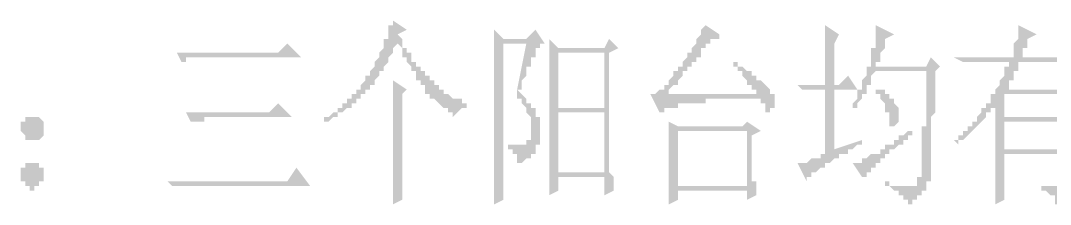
# Model space of a CAD drawing. Header units: inches. Extents: x 11 to 286, y 6 to 196.
# Drawn here: x 121.72 to 131.21, y 65.8 to 67.49 of the extents above; entities that cross this region are included whole.
import ezdxf

# ---------------------------------------------------------------- set-up
doc = ezdxf.new("R2010")
doc.units = ezdxf.units.IN
doc.header["$MEASUREMENT"] = 0
doc.layers.add('PDF_实体填充', color=7, linetype='Continuous', true_color=0xffffff)

msp = doc.modelspace()

# ---------------------------------------------------------------- hatches: boundary and pattern name
at = {"layer": 'PDF_实体填充', "transparency": 33554559}
h = msp.add_hatch(color=7, dxfattribs=at)
h.paths.add_polyline_path([(125.1514, 65.8001), (125.1514, 65.8001), (125.1514, 65.8424), (125.1514, 65.8848), (125.1514, 65.8848), (125.1514, 65.9271), (125.1514, 65.9271), (125.1514, 65.9694), (125.1514, 65.9694), (125.1514, 66.0118), (125.1514, 66.0118), (125.1514, 66.0541), (125.1514, 66.0541), (125.1514, 66.0541), (125.1514, 66.0964), (125.1514, 66.0964), (125.1514, 66.0964), (125.1514, 66.1388), (125.1514, 66.1388), (125.1514, 66.1388), (125.1514, 66.1811), (125.1514, 66.1811), (125.1514, 66.1811), (125.1514, 66.6468), (125.1514, 66.6891), (125.1514, 66.6891), (125.1514, 66.6891), (125.1514, 66.7314), (125.1514, 66.7314), (125.1514, 66.7738), (125.1514, 66.7738), (125.1514, 66.7738), (125.1514, 66.8161), (125.1514, 66.8161), (125.1514, 66.8584), (125.1514, 66.8584), (125.1514, 66.9008), (125.1514, 66.9008), (125.1514, 66.9431), (125.1514, 66.9431), (125.1514, 66.9431), (125.2784, 66.8584), (125.2361, 66.8161), (125.2361, 66.0964), (125.2361, 66.0964), (125.2361, 66.0964), (125.2361, 66.0541), (125.2361, 66.0541), (125.2361, 66.0118), (125.2361, 66.0118), (125.2361, 66.0118), (125.2361, 65.9694), (125.2361, 65.9694), (125.2361, 65.9271), (125.2361, 65.9271), (125.2361, 65.8848), (125.2361, 65.8848), (125.2361, 65.8424), (125.1514, 65.8001)], flags=0)
h.paths.add_polyline_path([(125.2784, 67.4088), (125.1938, 67.3664), (125.2361, 67.3241), (125.2361, 67.3241), (125.2361, 67.2818), (125.2361, 67.2818), (125.2361, 67.2394), (125.2784, 67.2394), (125.2784, 67.2394), (125.2784, 67.1971), (125.2784, 67.1971), (125.3208, 67.1971), (125.3208, 67.1548), (125.3208, 67.1548), (125.3208, 67.1548), (125.3208, 67.1124), (125.3631, 67.1124), (125.3631, 67.1124), (125.3631, 67.0701), (125.3631, 67.0701), (125.4054, 67.0701), (125.4054, 67.0278), (125.4054, 67.0278), (125.4054, 67.0278), (125.4478, 67.0278), (125.4478, 66.9854), (125.4478, 66.9854), (125.4478, 66.9854), (125.4901, 66.9854), (125.4901, 66.9431), (125.4901, 66.9431), (125.4901, 66.9431), (125.5324, 66.9431), (125.5324, 66.9008), (125.5324, 66.9008), (125.5324, 66.9008), (125.5748, 66.9008), (125.5748, 66.8584), (125.5748, 66.8584), (125.6171, 66.8584), (125.6171, 66.8584), (125.6171, 66.8161), (125.6594, 66.8161), (125.6594, 66.8161), (125.6594, 66.8161), (125.6594, 66.8161), (125.7018, 66.7738), (125.7018, 66.7738), (125.7018, 66.7738), (125.7441, 66.7738), (125.7441, 66.7738), (125.7441, 66.7738), (125.7864, 66.7738), (125.7864, 66.7738), (125.7864, 66.7314), (125.7864, 66.7314), (125.8288, 66.7314), (125.8288, 66.7314), (125.8288, 66.7314), (125.8288, 66.7314), (125.8288, 66.6891), (125.8288, 66.6891), (125.8288, 66.6891), (125.7864, 66.6891), (125.7864, 66.6891), (125.7864, 66.6891), (125.7864, 66.6891), (125.7441, 66.6468), (125.7441, 66.6468), (125.7441, 66.6468), (125.7441, 66.6468), (125.7018, 66.6044), (125.7018, 66.6044), (125.7018, 66.6044), (125.7018, 66.6468), (125.6594, 66.6468), (125.6594, 66.6468), (125.6594, 66.6468), (125.6594, 66.6891), (125.6171, 66.6891), (125.6171, 66.6891), (125.6171, 66.6891), (125.5748, 66.7314), (125.5748, 66.7314), (125.5748, 66.7314), (125.5748, 66.7314), (125.5324, 66.7738), (125.5324, 66.7738), (125.5324, 66.7738), (125.4901, 66.7738), (125.4901, 66.8161), (125.4901, 66.8161), (125.4901, 66.8161), (125.4478, 66.8161), (125.4478, 66.8584), (125.4478, 66.8584), (125.4478, 66.8584), (125.4478, 66.9008), (125.4054, 66.9008), (125.4054, 66.9008), (125.4054, 66.9008), (125.4054, 66.9431), (125.4054, 66.9431), (125.3631, 66.9431), (125.3631, 66.9854), (125.3631, 66.9854), (125.3631, 66.9854), (125.3631, 67.0278), (125.3208, 67.0278), (125.3208, 67.0278), (125.3208, 67.0701), (125.3208, 67.0701), (125.3208, 67.0701), (125.2784, 67.1124), (125.2784, 67.1124), (125.2784, 67.1124), (125.2784, 67.1548), (125.2784, 67.1548), (125.2361, 67.1548), (125.2361, 67.1971), (125.2361, 67.1971), (125.2361, 67.2394), (125.2361, 67.2394), (125.1938, 67.2818), (125.1938, 67.2818), (125.1938, 67.2818), (125.1938, 67.2818), (125.1938, 67.2818), (125.1938, 67.2818), (125.1514, 67.2394), (125.1514, 67.2394), (125.1514, 67.1971), (125.1514, 67.1971), (125.1514, 67.1971), (125.1091, 67.1548), (125.1091, 67.1548), (125.1091, 67.1548), (125.1091, 67.1124), (125.1091, 67.1124), (125.0668, 67.0701), (125.0668, 67.0701), (125.0668, 67.0701), (125.0668, 67.0278), (125.0244, 67.0278), (125.0244, 67.0278), (125.0244, 66.9854), (125.0244, 66.9854), (125.0244, 66.9854), (124.9821, 66.9431), (124.9821, 66.9431), (124.9821, 66.9431), (124.9821, 66.9431), (124.9821, 66.9008), (124.9398, 66.9008), (124.9398, 66.9008), (124.9398, 66.8584), (124.9398, 66.8584), (124.8974, 66.8584), (124.8974, 66.8584), (124.8974, 66.8584), (124.8974, 66.8161), (124.8974, 66.8161), (124.8551, 66.8161), (124.8551, 66.8161), (124.8551, 66.7738), (124.8551, 66.7738), (124.8128, 66.7738), (124.8128, 66.7738), (124.8128, 66.7314), (124.8128, 66.7314), (124.7704, 66.7314), (124.7704, 66.7314), (124.7704, 66.6891), (124.7704, 66.6891), (124.7281, 66.6891), (124.7281, 66.6891), (124.7281, 66.6891), (124.6858, 66.6468), (124.6858, 66.6468), (124.6858, 66.6468), (124.6434, 66.6468), (124.6434, 66.6044), (124.6434, 66.6044), (124.6011, 66.6044), (124.6011, 66.6044), (124.6011, 66.6044), (124.5588, 66.5621), (124.5588, 66.5621), (124.5588, 66.5621), (124.5164, 66.5621), (124.5164, 66.5621), (124.5164, 66.5621), (124.5164, 66.6044), (124.5588, 66.6044), (124.5588, 66.6044), (124.5588, 66.6044), (124.5588, 66.6044), (124.6011, 66.6468), (124.6011, 66.6468), (124.6011, 66.6468), (124.6434, 66.6468), (124.6434, 66.6891), (124.6434, 66.6891), (124.6858, 66.6891), (124.6858, 66.6891), (124.6858, 66.6891), (124.6858, 66.7314), (124.7281, 66.7314), (124.7281, 66.7314), (124.7281, 66.7738), (124.7281, 66.7738), (124.7704, 66.7738), (124.7704, 66.7738), (124.7704, 66.8161), (124.7704, 66.8161), (124.8128, 66.8161), (124.8128, 66.8161), (124.8128, 66.8584), (124.8128, 66.8584), (124.8551, 66.8584), (124.8551, 66.9008), (124.8551, 66.9008), (124.8551, 66.9008), (124.8974, 66.9431), (124.8974, 66.9431), (124.8974, 66.9431), (124.8974, 66.9854), (124.8974, 66.9854), (124.9398, 66.9854), (124.9398, 67.0278), (124.9398, 67.0278), (124.9398, 67.0278), (124.9821, 67.0701), (124.9821, 67.0701), (124.9821, 67.1124), (124.9821, 67.1124), (124.9821, 67.1124), (125.0244, 67.1548), (125.0244, 67.1548), (125.0244, 67.1548), (125.0244, 67.1971), (125.0244, 67.1971), (125.0668, 67.2394), (125.0668, 67.2394), (125.0668, 67.2394), (125.0668, 67.2818), (125.0668, 67.2818), (125.0668, 67.2818), (125.0668, 67.3241), (125.1091, 67.3241), (125.1091, 67.3664), (125.1091, 67.3664), (125.1091, 67.3664), (125.1091, 67.4088), (125.1091, 67.4088), (125.1091, 67.4088), (125.1091, 67.4511), (125.1514, 67.4511), (125.1514, 67.4511), (125.1514, 67.4934), (125.2784, 67.4088), (125.2784, 67.4088)], flags=0)
h = msp.add_hatch(color=7, dxfattribs=at)
h.paths.add_polyline_path([(127.7761, 66.4774), (127.7761, 65.9694), (128.4111, 65.9694), (128.4111, 66.4774), (127.7761, 66.4774)], flags=0)
h.paths.add_polyline_path([(127.6491, 66.8161), (128.4958, 66.8161), (128.4958, 66.8584), (128.4958, 66.8584), (128.4534, 66.8584), (128.4534, 66.8584), (128.4534, 66.9008), (128.4534, 66.9008), (128.4534, 66.9008), (128.4111, 66.9008), (128.4111, 66.9431), (128.4111, 66.9431), (128.4111, 66.9431), (128.3688, 66.9854), (128.3688, 66.9854), (128.3688, 66.9854), (128.3688, 67.0278), (128.3264, 67.0278), (128.3264, 67.0278), (128.3264, 67.0701), (128.2841, 67.0701), (128.2841, 67.0701), (128.2841, 67.1124), (128.2841, 67.1124), (128.2841, 67.1124), (128.2841, 67.1124), (128.3264, 67.1124), (128.3264, 67.0701), (128.3688, 67.0701), (128.3688, 67.0701), (128.3688, 67.0701), (128.4111, 67.0278), (128.4111, 67.0278), (128.4111, 67.0278), (128.4534, 67.0278), (128.4534, 66.9854), (128.4534, 66.9854), (128.4958, 66.9854), (128.4958, 66.9854), (128.4958, 66.9854), (128.4958, 66.9431), (128.5381, 66.9431), (128.5381, 66.9431), (128.5381, 66.9431), (128.5381, 66.9431), (128.5804, 66.9008), (128.5804, 66.9008), (128.5804, 66.9008), (128.5804, 66.9008), (128.5804, 66.9008), (128.6228, 66.8584), (128.6228, 66.8584), (128.6228, 66.8584), (128.6228, 66.8161), (128.6651, 66.8161), (128.6651, 66.8161), (128.6651, 66.7738), (128.6651, 66.7738), (128.6651, 66.7738), (128.6651, 66.7738), (128.6651, 66.7314), (128.6651, 66.7314), (128.6651, 66.7314), (128.6651, 66.6891), (128.6651, 66.6891), (128.6228, 66.6891), (128.6228, 66.6468), (128.6228, 66.6468), (128.6228, 66.6468), (128.6228, 66.6468), (128.5804, 66.6468), (128.5804, 66.6891), (128.5804, 66.6891), (128.5804, 66.6891), (128.5804, 66.7314), (128.5381, 66.7314), (128.5381, 66.7314), (128.5381, 66.7738), (128.5381, 66.7738), (128.5381, 66.7738), (128.5381, 66.7738), (128.4958, 66.7738), (128.4958, 66.7738), (128.4958, 66.7738), (128.4534, 66.7738), (128.4534, 66.7738), (128.4534, 66.7738), (128.4111, 66.7738), (128.4111, 66.7738), (128.4111, 66.7738), (128.3688, 66.7738), (128.3688, 66.7738), (128.3688, 66.7738), (128.3264, 66.7738), (128.3264, 66.7738), (128.3264, 66.7738), (128.2841, 66.7738), (128.2841, 66.7738), (128.2841, 66.7738), (128.2418, 66.7738), (128.2418, 66.7738), (128.2418, 66.7738), (128.1994, 66.7738), (128.1994, 66.7738), (128.1994, 66.7738), (128.1571, 66.7738), (128.1571, 66.7738), (128.1148, 66.7738), (128.1148, 66.7738), (128.1148, 66.7738), (128.0724, 66.7738), (128.0724, 66.7738), (128.0724, 66.7738), (128.0301, 66.7738), (128.0301, 66.7738), (128.0301, 66.7314), (127.9878, 66.7314), (127.9878, 66.7314), (127.9878, 66.7314), (127.9454, 66.7314), (127.9454, 66.7314), (127.9031, 66.7314), (127.9031, 66.7314), (127.8608, 66.7314), (127.8608, 66.7314), (127.8184, 66.7314), (127.8184, 66.7314), (127.8184, 66.7314), (127.7761, 66.7314), (127.7761, 66.6891), (127.7761, 66.6891), (127.7338, 66.6891), (127.7338, 66.6891), (127.7338, 66.6891), (127.6914, 66.6891), (127.6914, 66.6891), (127.6914, 66.6891), (127.6914, 66.6891), (127.6491, 66.6891), (127.6491, 66.6468), (127.6491, 66.6468), (127.6491, 66.6468), (127.6068, 66.6468), (127.6068, 66.6468), (127.6068, 66.6468), (127.5221, 66.8161), (127.5644, 66.8161), (127.5644, 66.8161), (127.5644, 66.8161), (127.5644, 66.8161), (127.6068, 66.8584), (127.6068, 66.8584), (127.6068, 66.8584), (127.6491, 66.8584), (127.6491, 66.9008), (127.6491, 66.9008), (127.6491, 66.9008), (127.6491, 66.9008), (127.6914, 66.9008), (127.6914, 66.9431), (127.6914, 66.9431), (127.6914, 66.9431), (127.6914, 66.9431), (127.7338, 66.9854), (127.7338, 66.9854), (127.7338, 66.9854), (127.7338, 67.0278), (127.7761, 67.0278), (127.7761, 67.0278), (127.7761, 67.0701), (127.7761, 67.0701), (127.8184, 67.0701), (127.8184, 67.1124), (127.8184, 67.1124), (127.8184, 67.1124), (127.8608, 67.1548), (127.8608, 67.1548), (127.8608, 67.1971), (127.9031, 67.1971), (127.9031, 67.2394), (127.9031, 67.2394), (127.9031, 67.2394), (127.9454, 67.2818), (127.9454, 67.2818), (127.9454, 67.3241), (127.9454, 67.3241), (127.9454, 67.3241), (127.9878, 67.3664), (127.9878, 67.3664), (127.9878, 67.3664), (127.9878, 67.4088), (127.9878, 67.4088), (127.9878, 67.4088), (128.0301, 67.4511), (128.0301, 67.4511), (128.0301, 67.4511), (128.0301, 67.4511), (128.1571, 67.3664), (128.1571, 67.3241), (128.1148, 67.3241), (128.1148, 67.3241), (128.1148, 67.3241), (128.0724, 67.3241), (128.0724, 67.3241), (128.0724, 67.2818), (128.0724, 67.2818), (128.0301, 67.2818), (128.0301, 67.2818), (128.0301, 67.2818), (128.0301, 67.2818), (128.0301, 67.2394), (128.0301, 67.2394), (128.0301, 67.2394), (128.0301, 67.2394), (128.0301, 67.2394), (127.9878, 67.2394), (127.9878, 67.1971), (127.9878, 67.1971), (127.9878, 67.1971), (127.9878, 67.1971), (127.9878, 67.1548), (127.9454, 67.1548), (127.9454, 67.1548), (127.9454, 67.1548), (127.9454, 67.1124), (127.9031, 67.1124), (127.9031, 67.1124), (127.9031, 67.0701), (127.9031, 67.0701), (127.8608, 67.0701), (127.8608, 67.0278), (127.8608, 67.0278), (127.8184, 67.0278), (127.8184, 66.9854), (127.8184, 66.9854), (127.7761, 66.9431), (127.7761, 66.9431), (127.7761, 66.9008), (127.7338, 66.9008), (127.7338, 66.9008), (127.6914, 66.8584), (127.6914, 66.8584), (127.6914, 66.8161), (127.6491, 66.8161), (127.6491, 66.8161)], flags=0)
h.paths.add_polyline_path([(127.6914, 65.8001), (127.6914, 65.8424), (127.6914, 65.8424), (127.6914, 65.8424), (127.6914, 65.8848), (127.6914, 65.8848), (127.6914, 65.9271), (127.6914, 65.9271), (127.6914, 65.9271), (127.6914, 65.9694), (127.6914, 65.9694), (127.6914, 66.0118), (127.6914, 66.0118), (127.6914, 66.0118), (127.6914, 66.0541), (127.6914, 66.0541), (127.6914, 66.0964), (127.6914, 66.0964), (127.6914, 66.1388), (127.6914, 66.1388), (127.6914, 66.1811), (127.6914, 66.1811), (127.6914, 66.1811), (127.6914, 66.2234), (127.6914, 66.2234), (127.6914, 66.2658), (127.6914, 66.2658), (127.6914, 66.3081), (127.6914, 66.3081), (127.6914, 66.3504), (127.6914, 66.3504), (127.6914, 66.3928), (127.6914, 66.3928), (127.6914, 66.3928), (127.6914, 66.4351), (127.6914, 66.4351), (127.6914, 66.4774), (127.6914, 66.4774), (127.6914, 66.4774), (127.6914, 66.5198), (127.6914, 66.5198), (127.6914, 66.5621), (127.6914, 66.5621), (127.6914, 66.5621), (127.7761, 66.5198), (128.3688, 66.5198), (128.4111, 66.5621), (128.5381, 66.4774), (128.4534, 66.4351), (128.4534, 66.0541), (128.4534, 66.0541), (128.4534, 66.0541), (128.4534, 66.0118), (128.4534, 66.0118), (128.4958, 66.0118), (128.4958, 65.9694), (128.4958, 65.9694), (128.4958, 65.9271), (128.4958, 65.9271), (128.4958, 65.8848), (128.4958, 65.8848), (128.4111, 65.8424), (128.4111, 65.9271), (127.7761, 65.9271), (127.7761, 65.8424), (127.6914, 65.8001), (127.6914, 65.8001)], flags=0)
h = msp.add_hatch(color=7, dxfattribs=at)
h.paths.add_polyline_path([(129.7658, 67.3664), (129.6811, 67.3241), (129.6811, 67.2818), (129.6811, 67.2818), (129.6811, 67.2818), (129.6811, 67.2394), (129.6811, 67.2394), (129.6388, 67.1971), (129.6388, 67.1971), (129.6388, 67.1971), (129.6388, 67.1548), (129.6388, 67.1548), (129.6388, 67.1124), (129.6388, 67.1124), (129.5964, 67.1124), (129.5964, 67.0701), (130.0621, 67.0701), (130.1044, 67.1548), (130.1891, 67.0701), (130.1468, 67.0278), (130.1468, 66.9854), (130.1468, 66.9431), (130.1468, 66.9431), (130.1468, 66.9008), (130.1468, 66.8584), (130.1468, 66.8584), (130.1468, 66.8161), (130.1468, 66.7738), (130.1468, 66.7738), (130.1468, 66.7314), (130.1468, 66.6891), (130.1468, 66.6891), (130.1468, 66.6468), (130.1468, 66.6468), (130.1044, 66.6044), (130.1044, 66.5621), (130.1044, 66.5621), (130.1044, 66.5198), (130.1044, 66.5198), (130.1044, 66.4774), (130.1044, 66.4774), (130.1044, 66.4351), (130.1044, 66.4351), (130.1044, 66.3928), (130.1044, 66.3928), (130.1044, 66.3928), (130.1044, 66.3504), (130.1044, 66.3504), (130.1044, 66.3081), (130.1044, 66.3081), (130.1044, 66.3081), (130.1044, 66.2658), (130.1044, 66.2658), (130.1044, 66.2234), (130.1044, 66.2234), (130.1044, 66.2234), (130.1044, 66.2234), (130.1044, 66.1811), (130.1044, 66.1811), (130.1044, 66.1811), (130.1044, 66.1388), (130.1044, 66.1388), (130.1044, 66.1388), (130.1044, 66.1388), (130.1044, 66.1388), (130.1044, 66.0964), (130.1044, 66.0964), (130.1044, 66.0964), (130.1044, 66.0964), (130.1044, 66.0964), (130.1044, 66.0964), (130.1044, 66.0541), (130.1044, 66.0541), (130.1044, 66.0118), (130.0621, 66.0118), (130.0621, 66.0118), (130.0621, 65.9694), (130.0621, 65.9694), (130.0621, 65.9271), (130.0621, 65.9271), (130.0621, 65.9271), (130.0198, 65.9271), (130.0198, 65.8848), (130.0198, 65.8848), (130.0198, 65.8848), (129.9774, 65.8848), (129.9774, 65.8424), (129.9774, 65.8424), (129.9774, 65.8424), (129.9351, 65.8424), (129.9351, 65.8001), (129.9351, 65.8001), (129.8928, 65.8001), (129.8928, 65.8001), (129.8928, 65.8001), (129.8928, 65.8001), (129.8928, 65.8001), (129.8928, 65.8424), (129.8928, 65.8424), (129.8504, 65.8424), (129.8504, 65.8424), (129.8504, 65.8848), (129.8504, 65.8848), (129.8504, 65.8848), (129.8081, 65.8848), (129.8081, 65.9271), (129.8081, 65.9271), (129.7658, 65.9271), (129.7658, 65.9271), (129.7658, 65.9271), (129.7234, 65.9694), (129.7234, 65.9694), (129.6811, 65.9694), (129.6811, 65.9694), (129.6811, 66.0118), (129.7234, 66.0118), (129.7234, 66.0118), (129.7234, 65.9694), (129.7658, 65.9694), (129.7658, 65.9694), (129.8081, 65.9694), (129.8081, 65.9694), (129.8081, 65.9694), (129.8504, 65.9694), (129.8504, 65.9694), (129.8504, 65.9694), (129.8928, 65.9694), (129.8928, 65.9694), (129.8928, 65.9694), (129.8928, 65.9694), (129.9351, 65.9694), (129.9351, 65.9694), (129.9351, 65.9694), (129.9351, 65.9694), (129.9351, 65.9694), (129.9774, 65.9694), (129.9774, 66.0118), (129.9774, 66.0118), (129.9774, 66.0118), (129.9774, 66.0118), (129.9774, 66.0541), (130.0198, 66.0541), (130.0198, 66.0541), (130.0198, 66.0964), (130.0198, 66.0964), (130.0198, 66.1388), (130.0198, 66.1388), (130.0198, 66.1811), (130.0198, 66.1811), (130.0198, 66.1811), (130.0198, 66.2234), (130.0198, 66.2234), (130.0198, 66.2234), (130.0198, 66.2234), (130.0198, 66.2658), (130.0198, 66.2658), (130.0198, 66.2658), (130.0198, 66.2658), (130.0198, 66.3081), (130.0198, 66.3081), (130.0198, 66.3081), (130.0198, 66.3504), (130.0198, 66.3504), (130.0198, 66.3504), (130.0198, 66.3928), (130.0198, 66.3928), (130.0198, 66.3928), (130.0198, 66.4351), (130.0198, 66.4351), (130.0198, 66.4774), (130.0198, 66.4774), (130.0198, 66.4774), (130.0198, 66.5198), (130.0621, 66.5198), (130.0621, 66.5621), (130.0621, 66.5621), (130.0621, 66.6044), (130.0621, 66.6044), (130.0621, 66.6468), (130.0621, 66.6468), (130.0621, 66.6891), (130.0621, 66.6891), (130.0621, 66.7314), (130.0621, 66.7314), (130.0621, 66.7738), (130.0621, 66.7738), (130.0621, 66.8161), (130.0621, 66.8161), (130.0621, 66.8584), (130.0621, 66.9008), (130.0621, 66.9008), (130.0621, 66.9431), (130.0621, 66.9431), (130.0621, 66.9854), (130.0621, 67.0278), (130.0621, 67.0278), (130.0621, 67.0278), (129.5964, 67.0278), (129.5964, 67.0278), (129.5964, 67.0278), (129.5541, 66.9854), (129.5541, 66.9854), (129.5541, 66.9431), (129.5541, 66.9431), (129.5541, 66.9431), (129.5541, 66.9008), (129.5118, 66.9008), (129.5118, 66.8584), (129.5118, 66.8584), (129.5118, 66.8584), (129.5118, 66.8161), (129.4694, 66.8161), (129.4694, 66.8161), (129.4694, 66.7738), (129.4694, 66.7738), (129.4694, 66.7738), (129.4271, 66.7314), (129.4271, 66.7314), (129.4271, 66.7314), (129.4271, 66.6891), (129.4271, 66.6891), (129.3848, 66.6891), (129.3848, 66.6891), (129.3848, 66.6891), (129.3848, 66.6891), (129.3848, 66.6891), (129.3848, 66.7314), (129.3848, 66.7314), (129.3848, 66.7314), (129.4271, 66.7738), (129.4271, 66.7738), (129.4271, 66.8161), (129.4271, 66.8161), (129.4271, 66.8161), (129.4271, 66.8584), (129.4694, 66.8584), (129.4694, 66.8584), (129.4694, 66.9008), (129.4694, 66.9008), (129.4694, 66.9431), (129.4694, 66.9431), (129.4694, 66.9431), (129.5118, 66.9854), (129.5118, 66.9854), (129.5118, 66.9854), (129.5118, 67.0278), (129.5118, 67.0278), (129.5118, 67.0701), (129.5118, 67.0701), (129.5541, 67.0701), (129.5541, 67.1124), (129.5541, 67.1124), (129.5541, 67.1548), (129.5541, 67.1548), (129.5541, 67.1971), (129.5541, 67.1971), (129.5541, 67.1971), (129.5541, 67.2394), (129.5964, 67.2394), (129.5964, 67.2818), (129.5964, 67.2818), (129.5964, 67.3241), (129.5964, 67.3241), (129.5964, 67.3241), (129.5964, 67.3664), (129.5964, 67.3664), (129.5964, 67.4088), (129.5964, 67.4088), (129.5964, 67.4088), (129.5964, 67.4511), (129.5964, 67.4511), (129.5964, 67.4511), (129.7658, 67.3664)], flags=0)
h.paths.add_polyline_path([(129.5964, 66.8584), (129.6388, 66.8584), (129.6388, 66.8584), (129.6811, 66.8584), (129.6811, 66.8161), (129.6811, 66.8161), (129.7234, 66.8161), (129.7234, 66.8161), (129.7234, 66.7738), (129.7234, 66.7738), (129.7658, 66.7738), (129.7658, 66.7738), (129.7658, 66.7314), (129.7658, 66.7314), (129.7658, 66.7314), (129.7658, 66.7314), (129.8081, 66.6891), (129.8081, 66.6891), (129.8081, 66.6891), (129.8081, 66.6468), (129.8081, 66.6468), (129.8081, 66.6468), (129.8081, 66.6468), (129.8081, 66.6044), (129.8081, 66.6044), (129.8081, 66.5621), (129.8081, 66.5621), (129.8081, 66.5621), (129.7658, 66.5198), (129.7658, 66.5198), (129.7658, 66.5198), (129.7658, 66.5198), (129.7658, 66.5198), (129.7234, 66.5198), (129.7234, 66.5198), (129.7234, 66.5621), (129.7234, 66.5621), (129.7234, 66.6044), (129.7234, 66.6044), (129.7234, 66.6044), (129.7234, 66.6468), (129.7234, 66.6468), (129.6811, 66.6468), (129.6811, 66.6891), (129.6811, 66.6891), (129.6811, 66.6891), (129.6811, 66.7314), (129.6811, 66.7314), (129.6388, 66.7738), (129.6388, 66.7738), (129.6388, 66.7738), (129.6388, 66.8161), (129.5964, 66.8161), (129.5964, 66.8584), (129.5964, 66.8584), (129.5964, 66.8584)], flags=0)
h.paths.add_polyline_path([(129.9351, 66.4774), (129.9351, 66.4774), (129.9351, 66.4351), (129.9351, 66.4351), (129.8928, 66.4351), (129.8928, 66.4351), (129.8928, 66.4351), (129.8928, 66.3928), (129.8504, 66.3928), (129.8504, 66.3928), (129.8504, 66.3928), (129.8504, 66.3504), (129.8081, 66.3504), (129.8081, 66.3504), (129.8081, 66.3504), (129.7658, 66.3081), (129.7658, 66.3081), (129.7658, 66.3081), (129.7234, 66.3081), (129.7234, 66.2658), (129.7234, 66.2658), (129.6811, 66.2658), (129.6811, 66.2658), (129.6811, 66.2658), (129.6811, 66.2234), (129.6388, 66.2234), (129.6388, 66.2234), (129.6388, 66.1811), (129.5964, 66.1811), (129.5964, 66.1811), (129.5964, 66.1388), (129.5541, 66.1388), (129.5541, 66.1388), (129.5541, 66.1388), (129.5541, 66.0964), (129.5118, 66.0964), (129.5118, 66.0964), (129.5118, 66.0964), (129.5118, 66.0541), (129.5118, 66.0541), (129.4694, 66.0541), (129.4694, 66.0541), (129.4694, 66.0541), (129.3848, 66.1811), (129.3848, 66.1811), (129.4271, 66.1811), (129.4271, 66.1811), (129.4271, 66.1811), (129.4694, 66.1811), (129.4694, 66.1811), (129.4694, 66.2234), (129.4694, 66.2234), (129.5118, 66.2234), (129.5118, 66.2234), (129.5118, 66.2234), (129.5541, 66.2658), (129.5541, 66.2658), (129.5964, 66.2658), (129.5964, 66.2658), (129.5964, 66.2658), (129.6388, 66.2658), (129.6388, 66.3081), (129.6388, 66.3081), (129.6388, 66.3081), (129.6811, 66.3081), (129.6811, 66.3081), (129.6811, 66.3081), (129.6811, 66.3504), (129.7234, 66.3504), (129.7234, 66.3504), (129.7234, 66.3504), (129.7658, 66.3504), (129.7658, 66.3928), (129.7658, 66.3928), (129.7658, 66.3928), (129.8081, 66.3928), (129.8081, 66.3928), (129.8081, 66.4351), (129.8504, 66.4351), (129.8504, 66.4351), (129.8504, 66.4351), (129.8928, 66.4774), (129.8928, 66.4774), (129.9351, 66.4774), (129.9351, 66.4774), (129.9351, 66.5198), (129.9351, 66.4774)], flags=0)
h.paths.add_polyline_path([(129.2154, 66.3081), (129.4694, 66.3928), (129.4694, 66.3504), (129.4271, 66.3504), (129.4271, 66.3504), (129.4271, 66.3504), (129.3848, 66.3081), (129.3848, 66.3081), (129.3848, 66.3081), (129.3424, 66.3081), (129.3424, 66.3081), (129.3424, 66.2658), (129.3001, 66.2658), (129.3001, 66.2658), (129.3001, 66.2658), (129.2578, 66.2658), (129.2578, 66.2234), (129.2578, 66.2234), (129.2154, 66.2234), (129.2154, 66.2234), (129.2154, 66.2234), (129.2154, 66.2234), (129.1731, 66.1811), (129.1731, 66.1811), (129.1731, 66.1811), (129.1308, 66.1811), (129.1308, 66.1811), (129.1308, 66.1811), (129.1308, 66.1388), (129.0884, 66.1388), (129.0884, 66.1388), (129.0884, 66.1388), (129.0461, 66.0964), (129.0461, 66.0964), (129.0461, 66.0964), (129.0038, 66.0964), (129.0038, 66.0541), (129.0038, 66.0541), (129.0038, 66.0541), (128.9614, 66.0541), (128.9614, 66.0118), (128.9614, 66.0118), (128.8768, 66.1811), (128.9191, 66.1811), (128.9191, 66.1811), (128.9191, 66.1811), (128.9614, 66.1811), (128.9614, 66.1811), (128.9614, 66.1811), (129.0038, 66.2234), (129.0038, 66.2234), (129.0038, 66.2234), (129.0461, 66.2234), (129.0461, 66.2234), (129.0461, 66.2234), (129.0884, 66.2234), (129.0884, 66.2234), (129.0884, 66.2658), (129.1308, 66.2658), (129.1308, 66.2658), (129.1308, 66.2658), (129.1308, 66.8584), (129.0038, 66.8584), (128.9191, 66.8584), (128.8768, 66.9008), (129.1308, 66.9008), (129.1308, 66.9431), (129.1308, 66.9854), (129.1308, 66.9854), (129.1308, 67.0278), (129.1308, 67.0278), (129.1308, 67.0701), (129.1308, 67.0701), (129.1308, 67.1124), (129.1308, 67.1124), (129.1308, 67.1548), (129.1308, 67.1548), (129.1308, 67.1971), (129.1308, 67.1971), (129.1308, 67.2394), (129.1308, 67.2394), (129.1308, 67.2818), (129.1308, 67.2818), (129.1308, 67.3241), (129.1308, 67.3241), (129.1308, 67.3241), (129.1308, 67.3664), (129.1308, 67.3664), (129.1308, 67.3664), (129.1308, 67.4088), (129.1308, 67.4088), (129.1308, 67.4088), (129.1308, 67.4088), (129.1308, 67.4511), (129.1308, 67.4511), (129.1308, 67.4511), (129.2578, 67.3664), (129.2154, 67.2818), (129.2154, 66.9008), (129.2578, 66.9008), (129.3424, 66.9854), (129.4271, 66.8584), (129.2154, 66.8584), (129.2154, 66.3081), (129.2154, 66.3081)], flags=0)
h = msp.add_hatch(color=7, dxfattribs=at)
h.paths.add_polyline_path([(130.7818, 66.8161), (130.7818, 66.6044), (131.2898, 66.6044), (131.2898, 66.8161), (130.7818, 66.8161)], flags=0)
h.paths.add_polyline_path([(130.7818, 66.5621), (130.7818, 66.3081), (131.2898, 66.3081), (131.2898, 66.5621), (130.7818, 66.5621)], flags=0)
h.paths.add_polyline_path([(131.1204, 65.9694), (131.1204, 65.9694), (131.1204, 65.9694), (131.1628, 65.9694), (131.1628, 65.9694), (131.2051, 65.9694), (131.2051, 65.9694), (131.2051, 65.9694), (131.2474, 65.9694), (131.2474, 65.9694), (131.2474, 65.9694), (131.2474, 65.9694), (131.2474, 65.9694), (131.2898, 65.9694), (131.2898, 65.9694), (131.2898, 65.9694), (131.2898, 66.0118), (131.2898, 66.0118), (131.2898, 66.0118), (131.2898, 66.2658), (130.7818, 66.2658), (130.7818, 65.8424), (130.6971, 65.8001), (130.6971, 65.8001), (130.6971, 65.8001), (130.6971, 65.8001), (130.6971, 65.8001), (130.6971, 65.8424), (130.6971, 65.8424), (130.6971, 65.8424), (130.6971, 65.8424), (130.6971, 65.8424), (130.6971, 65.8848), (130.6971, 65.8848), (130.6971, 65.8848), (130.6971, 65.8848), (130.6971, 65.9271), (130.6971, 65.9271), (130.6971, 65.9271), (130.6971, 65.9694), (130.6971, 65.9694), (130.6971, 65.9694), (130.6971, 66.0118), (130.6971, 66.0118), (130.6971, 66.0118), (130.6971, 66.0541), (130.6971, 66.0541), (130.6971, 66.0964), (130.6971, 66.0964), (130.6971, 66.1388), (130.6971, 66.1388), (130.6971, 66.1811), (130.6971, 66.1811), (130.6971, 66.1811), (130.6971, 66.2234), (130.6971, 66.2658), (130.6971, 66.2658), (130.6971, 66.3081), (130.6971, 66.3081), (130.6971, 66.3504), (130.6971, 66.3504), (130.6971, 66.3928), (130.6971, 66.4351), (130.6971, 66.4351), (130.6971, 66.4774), (130.6971, 66.4774), (130.6971, 66.5198), (130.6971, 66.5621), (130.6971, 66.5621), (130.6971, 66.6044), (130.6971, 66.6468), (130.6971, 66.6891), (130.6971, 66.6891), (130.6971, 66.7314), (130.6971, 66.6891), (130.6971, 66.6891), (130.6548, 66.6891), (130.6548, 66.6468), (130.6548, 66.6468), (130.6548, 66.6468), (130.6124, 66.6468), (130.6124, 66.6044), (130.6124, 66.6044), (130.6124, 66.6044), (130.5701, 66.5621), (130.5701, 66.5621), (130.5701, 66.5621), (130.5701, 66.5621), (130.5278, 66.5198), (130.5278, 66.5198), (130.5278, 66.5198), (130.4854, 66.4774), (130.4854, 66.4774), (130.4854, 66.4774), (130.4854, 66.4774), (130.4431, 66.4351), (130.4431, 66.4351), (130.4431, 66.4351), (130.4431, 66.4351), (130.4008, 66.3928), (130.4008, 66.3928), (130.4008, 66.3928), (130.3584, 66.3928), (130.3584, 66.3928), (130.3584, 66.3504), (130.3161, 66.3928), (130.3584, 66.3928), (130.3584, 66.3928), (130.3584, 66.4351), (130.4008, 66.4351), (130.4008, 66.4351), (130.4008, 66.4774), (130.4008, 66.4774), (130.4431, 66.4774), (130.4431, 66.4774), (130.4431, 66.5198), (130.4431, 66.5198), (130.4854, 66.5198), (130.4854, 66.5621), (130.4854, 66.5621), (130.4854, 66.5621), (130.5278, 66.5621), (130.5278, 66.6044), (130.5278, 66.6044), (130.5278, 66.6044), (130.5701, 66.6468), (130.5701, 66.6468), (130.5701, 66.6468), (130.5701, 66.6891), (130.6124, 66.6891), (130.6124, 66.6891), (130.6124, 66.7314), (130.6124, 66.7314), (130.6124, 66.7314), (130.6124, 66.7314), (130.6548, 66.7314), (130.6548, 66.7738), (130.6548, 66.7738), (130.6548, 66.7738), (130.6548, 66.8161), (130.6971, 66.8161), (130.6971, 66.8161), (130.6971, 66.8584), (130.6971, 66.8584), (130.6971, 66.8584), (130.7394, 66.9008), (130.7394, 66.9008), (130.7394, 66.9008), (130.7394, 66.9431), (130.7394, 66.9431), (130.7818, 66.9854), (130.7818, 66.9854), (130.7818, 66.9854), (130.7818, 67.0278), (130.7818, 67.0278), (130.7818, 67.0701), (130.8241, 67.0701), (130.8241, 67.0701), (130.8241, 67.1124), (130.8241, 67.1124), (130.8241, 67.1124), (130.5278, 67.1124), (130.5278, 67.1124), (130.4854, 67.1124), (130.4854, 67.1124), (130.4431, 67.1124), (130.4431, 67.1124), (130.4431, 67.1124), (130.4008, 67.1124), (130.4008, 67.1124), (130.4008, 67.1124), (130.4008, 67.1124), (130.3161, 67.1548), (130.8664, 67.1548), (130.8664, 67.1971), (130.8664, 67.1971), (130.8664, 67.2394), (130.8664, 67.2394), (130.8664, 67.2818), (130.8664, 67.2818), (130.9088, 67.3241), (130.9088, 67.3241), (130.9088, 67.3664), (130.9088, 67.3664), (130.9088, 67.3664), (130.9088, 67.4088), (130.9088, 67.4088), (130.9088, 67.4088), (130.9088, 67.4511), (130.9088, 67.4511), (130.9088, 67.4511), (131.0781, 67.3664), (130.9934, 67.3241), (130.9934, 67.3241), (130.9934, 67.2818), (130.9934, 67.2818), (130.9934, 67.2818), (130.9934, 67.2394), (130.9511, 67.2394), (130.9511, 67.1971), (130.9511, 67.1971), (130.9511, 67.1971), (130.9511, 67.1971), (130.9511, 67.1548), (131.4168, 67.1548), (131.5438, 67.2818), (131.6708, 67.1124), (130.9511, 67.1124), (130.9088, 67.1124), (130.9088, 67.1124), (130.9088, 67.0701), (130.9088, 67.0701), (130.9088, 67.0701), (130.9088, 67.0278), (130.8664, 67.0278), (130.8664, 66.9854), (130.8664, 66.9854), (130.8664, 66.9854), (130.8664, 66.9431), (130.8241, 66.9431), (130.8241, 66.9431), (130.8241, 66.9008), (130.8241, 66.9008), (130.8241, 66.9008), (130.8241, 66.8584), (131.2898, 66.8584), (131.3321, 66.9431), (131.4168, 66.8584), (131.3744, 66.8161), (131.3744, 65.9694), (131.3744, 65.9694), (131.3744, 65.9271), (131.3744, 65.9271), (131.3744, 65.9271), (131.3744, 65.8848), (131.3744, 65.8848), (131.3321, 65.8848), (131.3321, 65.8424), (131.3321, 65.8424), (131.3321, 65.8424), (131.2898, 65.8424), (131.2898, 65.8001), (131.2898, 65.8001), (131.2474, 65.8001), (131.2474, 65.8001), (131.2474, 65.8001), (131.2474, 65.8001), (131.2474, 65.8424), (131.2474, 65.8424), (131.2474, 65.8424), (131.2474, 65.8424), (131.2474, 65.8848), (131.2051, 65.8848), (131.2051, 65.8848), (131.2051, 65.8848), (131.1628, 65.9271), (131.1628, 65.9271), (131.1628, 65.9271), (131.1204, 65.9271), (131.1204, 65.9271), (131.1204, 65.9271), (131.1204, 65.9694), (131.1204, 65.9694)], flags=0)
h = msp.add_hatch(color=7, dxfattribs=at)
h.paths.add_polyline_path([(126.6754, 67.1971), (126.6754, 66.6891), (127.0988, 66.6891), (127.0988, 67.1971), (126.6754, 67.1971)], flags=0)
h.paths.add_polyline_path([(126.6754, 66.6468), (126.6754, 66.0964), (127.0988, 66.0964), (127.0988, 66.6468), (126.6754, 66.6468)], flags=0)
h.paths.add_polyline_path([(126.6754, 66.0541), (126.6754, 65.9271), (126.5908, 65.8848), (126.5908, 65.8848), (126.5908, 65.8848), (126.5908, 65.8848), (126.5908, 65.8848), (126.5908, 65.9271), (126.5908, 65.9271), (126.5908, 65.9271), (126.5908, 65.9271), (126.5908, 65.9694), (126.5908, 65.9694), (126.5908, 65.9694), (126.5908, 66.0118), (126.5908, 66.0118), (126.5908, 66.0118), (126.5908, 66.0541), (126.5908, 66.0541), (126.5908, 66.0964), (126.5908, 66.0964), (126.5908, 66.0964), (126.5908, 66.1388), (126.5908, 66.1388), (126.5908, 66.1811), (126.5908, 66.1811), (126.5908, 66.2234), (126.5908, 66.2234), (126.5908, 66.2658), (126.5908, 66.2658), (126.5908, 66.3081), (126.5908, 66.3081), (126.5908, 66.3504), (126.5908, 66.3504), (126.5908, 66.3928), (126.5908, 66.3928), (126.5908, 66.4351), (126.5908, 66.4774), (126.5908, 66.4774), (126.5908, 66.5198), (126.5908, 66.5621), (126.5908, 66.5621), (126.5908, 66.6044), (126.5908, 66.6044), (126.5908, 66.6468), (126.5908, 66.6468), (126.5908, 66.6891), (126.5908, 66.7314), (126.5908, 66.7314), (126.5908, 66.7738), (126.5908, 66.7738), (126.5908, 66.8161), (126.5908, 66.8584), (126.5908, 66.8584), (126.5908, 66.9008), (126.5908, 66.9008), (126.5908, 66.9431), (126.5908, 66.9431), (126.5908, 66.9854), (126.5908, 66.9854), (126.5908, 67.0278), (126.5908, 67.0278), (126.5908, 67.0701), (126.5908, 67.0701), (126.5908, 67.0701), (126.5908, 67.1124), (126.5908, 67.1124), (126.5908, 67.1548), (126.5908, 67.1548), (126.5908, 67.1548), (126.5908, 67.1971), (126.5908, 67.1971), (126.5908, 67.1971), (126.5908, 67.2394), (126.5908, 67.2394), (126.5908, 67.2394), (126.5908, 67.2818), (126.5908, 67.2818), (126.5908, 67.2818), (126.5908, 67.2818), (126.5908, 67.2818), (126.5908, 67.3241), (126.5908, 67.3241), (126.5908, 67.3241), (126.6754, 67.2394), (127.0988, 67.2394), (127.1411, 67.3241), (127.2258, 67.2394), (127.1411, 67.1971), (127.1411, 66.2234), (127.1411, 66.2234), (127.1411, 66.1811), (127.1411, 66.1388), (127.1411, 66.1388), (127.1411, 66.0964), (127.1411, 66.0964), (127.1834, 66.0541), (127.1834, 66.0541), (127.1834, 66.0118), (127.1834, 66.0118), (127.1834, 66.0118), (127.1834, 65.9694), (127.1834, 65.9694), (127.1834, 65.9694), (127.1834, 65.9271), (127.1834, 65.9271), (127.1834, 65.9271), (127.1834, 65.9271), (127.0988, 65.8848), (127.0988, 66.0541), (126.6754, 66.0541)], flags=0)
h.paths.add_polyline_path([(126.3791, 67.2818), (126.1674, 67.2818), (126.1674, 65.8424), (126.0828, 65.8001), (126.0828, 65.8001), (126.0828, 65.8001), (126.0828, 65.8424), (126.0828, 65.8424), (126.0828, 65.8424), (126.0828, 65.8424), (126.0828, 65.8848), (126.0828, 65.8848), (126.0828, 65.8848), (126.0828, 65.9271), (126.0828, 65.9271), (126.0828, 65.9271), (126.0828, 65.9271), (126.0828, 65.9694), (126.0828, 65.9694), (126.0828, 66.0118), (126.0828, 66.0118), (126.0828, 66.0118), (126.0828, 66.0541), (126.0828, 66.0541), (126.0828, 66.0541), (126.0828, 66.0964), (126.0828, 66.0964), (126.0828, 66.1388), (126.0828, 66.1388), (126.0828, 66.1811), (126.0828, 66.1811), (126.0828, 66.2234), (126.0828, 66.2234), (126.0828, 66.2658), (126.0828, 66.2658), (126.0828, 66.3081), (126.0828, 66.3081), (126.0828, 66.3504), (126.0828, 66.3504), (126.0828, 66.3928), (126.0828, 66.3928), (126.0828, 66.4351), (126.0828, 66.4351), (126.0828, 66.4774), (126.0828, 66.5198), (126.0828, 66.5198), (126.0828, 66.5621), (126.0828, 66.6044), (126.0828, 66.6044), (126.0828, 66.6468), (126.0828, 66.6468), (126.0828, 66.6891), (126.0828, 66.7314), (126.0828, 66.7314), (126.0828, 66.7738), (126.0828, 66.8161), (126.0828, 66.8161), (126.0828, 66.8584), (126.0828, 66.9008), (126.0828, 66.9008), (126.0828, 66.9431), (126.0828, 66.9431), (126.0828, 66.9854), (126.0828, 66.9854), (126.0828, 67.0278), (126.0828, 67.0278), (126.0828, 67.0701), (126.0828, 67.0701), (126.0828, 67.1124), (126.0828, 67.1124), (126.0828, 67.1548), (126.0828, 67.1548), (126.0828, 67.1971), (126.0828, 67.1971), (126.0828, 67.1971), (126.0828, 67.2394), (126.0828, 67.2394), (126.0828, 67.2394), (126.0828, 67.2818), (126.0828, 67.2818), (126.0828, 67.2818), (126.0828, 67.3241), (126.0828, 67.3241), (126.0828, 67.3241), (126.0828, 67.3241), (126.0828, 67.3664), (126.0828, 67.3664), (126.0828, 67.3664), (126.0828, 67.3664), (126.0828, 67.3664), (126.0828, 67.4088), (126.0828, 67.4088), (126.1674, 67.3241), (126.3791, 67.3241), (126.4638, 67.4088), (126.5484, 67.2818), (126.5484, 67.2818), (126.5061, 67.2818), (126.5061, 67.2394), (126.5061, 67.2394), (126.5061, 67.2394), (126.4638, 67.2394), (126.4638, 67.1971), (126.4638, 67.1971), (126.4638, 67.1971), (126.4638, 67.1548), (126.4214, 67.1548), (126.4214, 67.1124), (126.4214, 67.1124), (126.4214, 67.1124), (126.4214, 67.0701), (126.4214, 67.0701), (126.3791, 67.0701), (126.3791, 67.0278), (126.3791, 67.0278), (126.3791, 66.9854), (126.3791, 66.9854), (126.3791, 66.9854), (126.3368, 66.9431), (126.3368, 66.9431), (126.3368, 66.9431), (126.3368, 66.9008), (126.3368, 66.9008), (126.3368, 66.8584), (126.3368, 66.8584), (126.2944, 66.8584), (126.2944, 66.8584), (126.3368, 66.8161), (126.3368, 66.8161), (126.3368, 66.8161), (126.3791, 66.7738), (126.3791, 66.7738), (126.3791, 66.7738), (126.3791, 66.7314), (126.4214, 66.7314), (126.4214, 66.7314), (126.4214, 66.7314), (126.4214, 66.6891), (126.4214, 66.6891), (126.4638, 66.6891), (126.4638, 66.6891), (126.4638, 66.6468), (126.4638, 66.6468), (126.4638, 66.6044), (126.5061, 66.6044), (126.5061, 66.6044), (126.5061, 66.5621), (126.5061, 66.5621), (126.5061, 66.5198), (126.5061, 66.5198), (126.5061, 66.5198), (126.5061, 66.4774), (126.5061, 66.4774), (126.5061, 66.4774), (126.5061, 66.4351), (126.5061, 66.4351), (126.5061, 66.3928), (126.5061, 66.3928), (126.5061, 66.3928), (126.5061, 66.3504), (126.4638, 66.3504), (126.4638, 66.3504), (126.4638, 66.3081), (126.4638, 66.3081), (126.4638, 66.3081), (126.4638, 66.2658), (126.4214, 66.2658), (126.4214, 66.2658), (126.4214, 66.2234), (126.4214, 66.2234), (126.3791, 66.2234), (126.3791, 66.2234), (126.3791, 66.2234), (126.3368, 66.1811), (126.3368, 66.1811), (126.3368, 66.1811), (126.2944, 66.1811), (126.2944, 66.1811), (126.2944, 66.2234), (126.2944, 66.2234), (126.2944, 66.2234), (126.2944, 66.2658), (126.2944, 66.2658), (126.2521, 66.2658), (126.2521, 66.2658), (126.2521, 66.3081), (126.2521, 66.3081), (126.2098, 66.3081), (126.2098, 66.3081), (126.2098, 66.3081), (126.2098, 66.3504), (126.2098, 66.3504), (126.2098, 66.3504), (126.2521, 66.3504), (126.2521, 66.3504), (126.2521, 66.3504), (126.2944, 66.3504), (126.2944, 66.3504), (126.2944, 66.3504), (126.3368, 66.3504), (126.3368, 66.3504), (126.3368, 66.3504), (126.3791, 66.3504), (126.3791, 66.3504), (126.3791, 66.3504), (126.3791, 66.3928), (126.4214, 66.3928), (126.4214, 66.3928), (126.4214, 66.3928), (126.4214, 66.4351), (126.4214, 66.4351), (126.4214, 66.4774), (126.4214, 66.4774), (126.4214, 66.4774), (126.4214, 66.5198), (126.4214, 66.5198), (126.4214, 66.5621), (126.4214, 66.5621), (126.4214, 66.5621), (126.4214, 66.5621), (126.4214, 66.6044), (126.4214, 66.6044), (126.4214, 66.6044), (126.4214, 66.6044), (126.3791, 66.6468), (126.3791, 66.6468), (126.3791, 66.6891), (126.3791, 66.6891), (126.3791, 66.6891), (126.3368, 66.7314), (126.3368, 66.7314), (126.3368, 66.7314), (126.3368, 66.7738), (126.2944, 66.7738), (126.2944, 66.8161), (126.2944, 66.8161), (126.2944, 66.8584), (126.3791, 67.2818), (126.3791, 67.2818)], flags=0)
h = msp.add_hatch(color=7, dxfattribs=at)
h.paths.add_polyline_path([(123.1618, 67.1971), (124.0931, 67.1971), (124.1778, 67.2818), (124.3048, 67.1548), (123.3734, 67.1548), (123.3311, 67.1548), (123.3311, 67.1548), (123.3311, 67.1548), (123.2888, 67.1548), (123.2888, 67.1548), (123.2464, 67.1548), (123.2464, 67.1548), (123.2464, 67.1548), (123.2464, 67.1124), (123.2041, 67.1124), (123.1618, 67.1971)], flags=0)
h.paths.add_polyline_path([(123.2464, 66.6468), (124.0084, 66.6468), (124.0931, 66.7314), (124.2201, 66.6044), (123.4581, 66.6044), (123.4158, 66.6044), (123.4158, 66.6044), (123.4158, 66.5621), (123.3734, 66.5621), (123.3734, 66.5621), (123.3734, 66.5621), (123.3311, 66.5621), (123.3311, 66.5621), (123.3311, 66.5621), (123.2888, 66.5621), (123.2464, 66.6468)], flags=0)
h.paths.add_polyline_path([(123.0771, 66.0118), (124.1778, 66.0118), (124.2624, 66.1388), (124.3894, 65.9694), (123.2464, 65.9694), (123.2464, 65.9694), (123.2041, 65.9694), (123.2041, 65.9694), (123.1618, 65.9694), (123.1618, 65.9694), (123.1618, 65.9694), (123.1194, 65.9694), (123.1194, 65.9694), (123.1194, 65.9694), (123.1194, 65.9694), (123.0771, 66.0118), (123.0771, 66.0118)], flags=0)
h = msp.add_hatch(color=7, dxfattribs=at)
h.paths.add_polyline_path([(121.8918, 66.1811), (121.8918, 66.1388), (121.9341, 66.1388), (121.9341, 66.1388), (121.9341, 66.0964), (121.9341, 66.0964), (121.9341, 66.0541), (121.9341, 66.0541), (121.9341, 66.0541), (121.9341, 66.0541), (121.9341, 66.0118), (121.9341, 66.0118), (121.8918, 66.0118), (121.8918, 65.9694), (121.8918, 65.9694), (121.8918, 65.9694), (121.8494, 65.9694), (121.8494, 65.9694), (121.8494, 65.9271), (121.8494, 65.9271), (121.8071, 65.9271), (121.8071, 65.9694), (121.8071, 65.9694), (121.7648, 65.9694), (121.7648, 65.9694), (121.7648, 65.9694), (121.7648, 66.0118), (121.7648, 66.0118), (121.7224, 66.0118), (121.7224, 66.0541), (121.7224, 66.0541), (121.7224, 66.0541), (121.7224, 66.0964), (121.7224, 66.0964), (121.7224, 66.1388), (121.7648, 66.1388), (121.7648, 66.1388), (121.7648, 66.1811), (121.7648, 66.1811), (121.7648, 66.1811), (121.8071, 66.1811), (121.8071, 66.1811), (121.8071, 66.1811), (121.8494, 66.1811), (121.8494, 66.1811), (121.8494, 66.1811), (121.8918, 66.1811), (121.8918, 66.1811), (121.8918, 66.1811), (121.8918, 66.1811), (121.8918, 66.1811)], flags=0)
h.paths.add_polyline_path([(121.8918, 66.6044), (121.8918, 66.6044), (121.9341, 66.5621), (121.9341, 66.5621), (121.9341, 66.5621), (121.9341, 66.5198), (121.9341, 66.5198), (121.9341, 66.5198), (121.9341, 66.4774), (121.9341, 66.4774), (121.9341, 66.4351), (121.9341, 66.4351), (121.9341, 66.4351), (121.8918, 66.3928), (121.8918, 66.3928), (121.8918, 66.3928), (121.8918, 66.3928), (121.8494, 66.3928), (121.8494, 66.3928), (121.8494, 66.3928), (121.8494, 66.3928), (121.8071, 66.3928), (121.8071, 66.3928), (121.8071, 66.3928), (121.7648, 66.3928), (121.7648, 66.3928), (121.7648, 66.4351), (121.7648, 66.4351), (121.7648, 66.4351), (121.7224, 66.4774), (121.7224, 66.4774), (121.7224, 66.4774), (121.7224, 66.5198), (121.7224, 66.5198), (121.7224, 66.5621), (121.7648, 66.5621), (121.7648, 66.5621), (121.7648, 66.6044), (121.7648, 66.6044), (121.7648, 66.6044), (121.8071, 66.6044), (121.8071, 66.6044), (121.8071, 66.6044), (121.8494, 66.6044), (121.8494, 66.6044), (121.8494, 66.6044), (121.8494, 66.6044), (121.8918, 66.6044), (121.8918, 66.6044), (121.8918, 66.6044), (121.8918, 66.6044), (121.8918, 66.6044)], flags=0)

doc.saveas('drawing.dxf')
